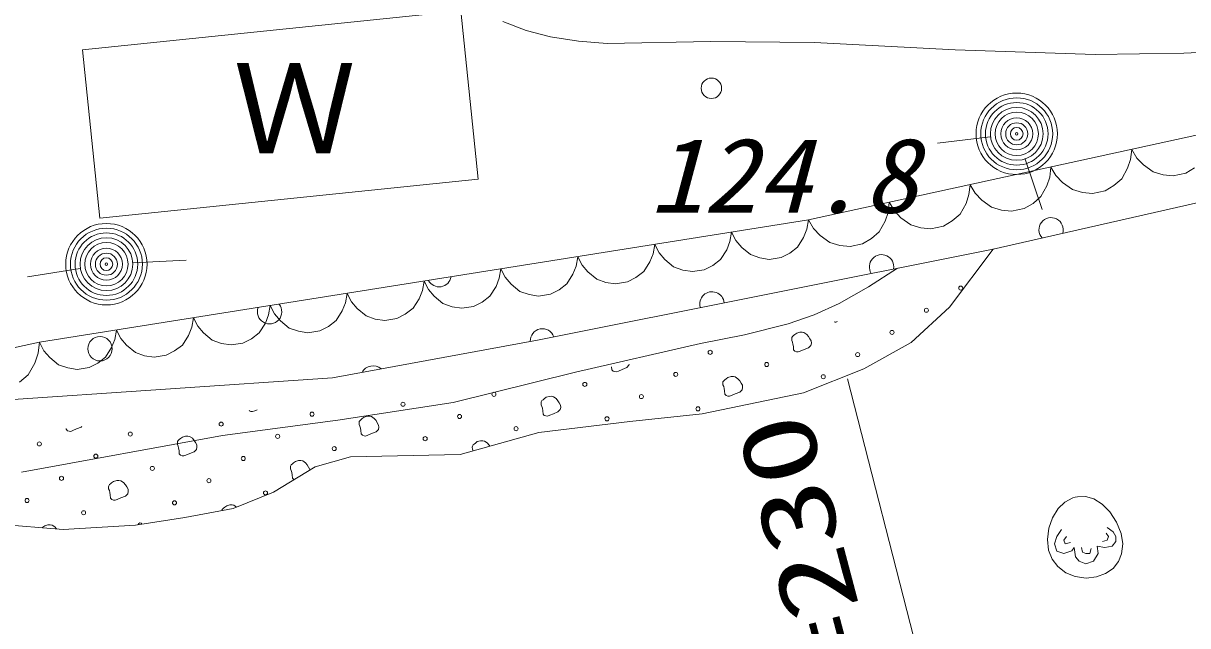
# Model space of a CAD drawing. Units: millimetres, scale not verified. Extents: x 40000 to 680000, y 20000 to 380000.
# Drawn here: x 215187 to 243653, y 280470 to 295194 of the extents above; entities that cross this region are included whole.
import ezdxf
from ezdxf.enums import TextEntityAlignment as Align

# ---------------------------------------------------------------- set-up
doc = ezdxf.new("R2010")
doc.units = ezdxf.units.MM
doc.header["$LTSCALE"] = 1000
doc.layers.add('S-BGD', color=1, linetype='Continuous', lineweight=13)
doc.layers.add('S-BGD-HTXT', color=6, linetype='Continuous', lineweight=13)
doc.styles.add('ＭＳ ゴシック', font='')
doc.styles.get('ＭＳ ゴシック').set_extended_font_data('MS Gothic')

msp = doc.modelspace()

# ---------------------------------------------------------------- linework, layer by layer
at = {"layer": 'S-BGD'}
for p, q in [((234382, 290386), (281797, 300743)), ((225885, 295499), (216634, 294547)), ((226309, 291382), (225885, 295499)), ((226913, 295234), (227479, 295021)), ((227479, 295021), (228072, 294864)), ((228072, 294864), (228762, 294753)), ((228762, 294753), (229459, 294702)), ((229459, 294702), (231992, 294745)), ((231992, 294745), (234530, 294726)), ((234530, 294726), (237964, 294548)), ((216634, 294547), (217058, 290430)), ((237964, 294548), (241391, 294430)), ((241391, 294430), (243555, 294465)), ((243555, 294465), (245734, 294561)), ((254074, 293114), (238898, 289675)), ((238827, 292417), (237536, 292266)), ((242255, 291868), (242285, 292112)), ((242285, 292112), (242408, 291901)), ((239679, 291875), (240091, 290642)), ((242184, 291650), (242255, 291868)), ((242408, 291901), (242569, 291735)), ((240280, 291436), (240309, 291681)), ((240309, 291681), (240433, 291470)), ((242039, 291391), (242184, 291650)), ((242569, 291735), (242809, 291559)), ((242809, 291559), (243052, 291488)), ((243301, 291465), (243607, 291532)), ((243607, 291532), (243823, 291657)), ((217058, 290430), (226309, 291382)), ((238304, 291005), (238334, 291249)), ((238334, 291249), (238457, 291038)), ((240063, 290959), (240208, 291219)), ((240208, 291219), (240280, 291436)), ((240433, 291470), (240593, 291303)), ((240593, 291303), (240834, 291128)), ((241631, 291100), (241847, 291225)), ((241847, 291225), (242039, 291391)), ((243052, 291488), (243301, 291465)), ((238233, 290787), (238304, 291005)), ((238457, 291038), (238618, 290871)), ((239872, 290793), (240063, 290959)), ((240834, 291128), (241077, 291057)), ((241077, 291057), (241325, 291033)), ((241325, 291033), (241631, 291100)), ((236329, 290573), (236358, 290818)), ((236358, 290818), (236482, 290607)), ((238087, 290528), (238233, 290787)), ((238618, 290871), (238858, 290696)), ((238858, 290696), (239101, 290625)), ((239349, 290602), (239656, 290669)), ((239656, 290669), (239872, 290793)), ((215585, 287397), (234382, 290386)), ((234341, 290158), (234382, 290386)), ((234382, 290386), (234506, 290175)), ((236257, 290356), (236329, 290573)), ((236482, 290607), (236642, 290440)), ((236642, 290440), (236882, 290265)), ((237680, 290237), (237896, 290362)), ((237896, 290362), (238087, 290528)), ((239101, 290625), (239349, 290602)), ((232462, 289859), (232503, 290087)), ((232503, 290087), (232607, 289882)), ((234263, 289958), (234341, 290158)), ((234506, 290175), (234667, 290008)), ((235920, 289930), (236112, 290096)), ((236112, 290096), (236257, 290356)), ((236882, 290265), (237126, 290194)), ((237126, 290194), (237374, 290170)), ((237374, 290170), (237680, 290237)), ((230582, 289560), (230623, 289788)), ((230623, 289788), (230728, 289583)), ((232383, 289659), (232462, 289859)), ((232607, 289882), (232749, 289717)), ((234112, 289722), (234263, 289958)), ((234667, 290008), (234907, 289833)), ((234907, 289833), (235150, 289762)), ((235398, 289739), (235704, 289806)), ((235704, 289806), (235920, 289930)), ((238898, 289675), (227760, 287451)), ((230503, 289360), (230582, 289560)), ((230728, 289583), (230870, 289418)), ((232232, 289423), (232383, 289659)), ((232749, 289717), (232966, 289539)), ((232966, 289539), (233190, 289459)), ((233714, 289470), (233923, 289576)), ((233923, 289576), (234112, 289722)), ((235150, 289762), (235398, 289739)), ((237827, 288254), (238898, 289675)), ((217868, 289339), (219167, 289405)), ((228623, 289061), (228702, 289261)), ((228702, 289261), (228743, 289489)), ((228743, 289489), (228848, 289284)), ((228848, 289284), (228990, 289119)), ((230353, 289124), (230503, 289360)), ((230870, 289418), (231086, 289240)), ((231086, 289240), (231311, 289160)), ((231834, 289171), (232044, 289277)), ((232044, 289277), (232232, 289423)), ((233190, 289459), (233422, 289424)), ((233422, 289424), (233714, 289470)), ((216577, 289204), (215293, 289000)), ((226744, 288762), (226823, 288962)), ((226823, 288962), (226864, 289190)), ((226864, 289190), (226968, 288985)), ((226968, 288985), (227110, 288820)), ((228473, 288825), (228623, 289061)), ((228990, 289119), (229206, 288941)), ((229206, 288941), (229431, 288862)), ((229954, 288872), (230164, 288978)), ((230164, 288978), (230353, 289124)), ((231311, 289160), (231543, 289125)), ((231543, 289125), (231834, 289171)), ((235849, 288752), (236558, 289208)), ((224864, 288463), (224943, 288663)), ((224943, 288663), (224984, 288891)), ((224984, 288891), (225089, 288687)), ((225089, 288687), (225231, 288521)), ((226593, 288526), (226744, 288762)), ((227110, 288820), (227326, 288642)), ((228075, 288574), (228284, 288679)), ((228284, 288679), (228473, 288825)), ((229431, 288862), (229663, 288826)), ((229663, 288826), (229954, 288872)), ((235131, 288347), (235849, 288752)), ((223063, 288364), (223104, 288593)), ((223104, 288593), (223209, 288388)), ((223209, 288388), (223351, 288222)), ((224714, 288227), (224864, 288463)), ((225231, 288521), (225447, 288344)), ((226195, 288275), (226405, 288380)), ((226405, 288380), (226593, 288526)), ((227326, 288642), (227551, 288563)), ((227551, 288563), (227783, 288527)), ((227783, 288527), (228075, 288574)), ((221184, 288066), (221224, 288294)), ((221224, 288294), (221329, 288089)), ((221329, 288089), (221471, 287923)), ((222834, 287928), (222984, 288164)), ((222984, 288164), (223063, 288364)), ((223351, 288222), (223567, 288045)), ((224315, 287976), (224525, 288081)), ((224525, 288081), (224714, 288227)), ((225447, 288344), (225671, 288264)), ((225671, 288264), (225904, 288228)), ((225904, 288228), (226195, 288275)), ((234518, 288070), (235131, 288347)), ((236889, 287395), (237827, 288254)), ((219304, 287767), (219345, 287995)), ((219345, 287995), (219450, 287790)), ((220954, 287629), (221105, 287865)), ((221105, 287865), (221184, 288066)), ((221471, 287923), (221687, 287746)), ((222645, 287782), (222834, 287928)), ((223567, 288045), (223792, 287965)), ((223792, 287965), (224024, 287929)), ((224024, 287929), (224315, 287976)), ((232817, 287578), (233882, 287849)), ((233882, 287849), (234518, 288070)), ((217424, 287468), (217465, 287696)), ((217465, 287696), (217570, 287491)), ((219075, 287330), (219225, 287566)), ((219225, 287566), (219304, 287767)), ((219450, 287790), (219592, 287624)), ((219592, 287624), (219808, 287447)), ((220766, 287483), (220954, 287629)), ((221687, 287746), (221912, 287666)), ((221912, 287666), (222144, 287630)), ((222144, 287630), (222436, 287677)), ((222436, 287677), (222645, 287782)), ((231739, 287366), (232817, 287578)), ((233971, 287483), (233973, 287511)), ((233973, 287511), (233992, 287540)), ((233992, 287540), (234019, 287562)), ((234019, 287562), (234047, 287586)), ((234047, 287586), (234094, 287620)), ((234094, 287620), (234169, 287642)), ((234169, 287642), (234226, 287644)), ((234226, 287644), (234272, 287634)), ((234272, 287634), (234338, 287589)), ((234338, 287589), (234383, 287537)), ((234383, 287537), (234414, 287485)), ((206843, 285553), (215585, 287397)), ((215551, 287127), (215585, 287397)), ((215585, 287397), (215690, 287192)), ((217195, 287031), (217345, 287267)), ((217345, 287267), (217424, 287468)), ((217570, 287491), (217712, 287326)), ((217712, 287326), (217928, 287148)), ((218886, 287185), (219075, 287330)), ((219808, 287447), (220032, 287367)), ((220032, 287367), (220265, 287332)), ((220265, 287332), (220556, 287378)), ((220556, 287378), (220766, 287483)), ((227760, 287451), (222747, 286529)), ((228690, 286669), (231739, 287366)), ((233973, 287438), (233971, 287483)), ((233991, 287397), (233973, 287438)), ((234003, 287352), (233991, 287397)), ((234012, 287294), (234003, 287352)), ((234018, 287212), (234012, 287294)), ((234385, 287262), (234274, 287221)), ((234439, 287319), (234385, 287262)), ((234414, 287485), (234446, 287429)), ((234452, 287375), (234439, 287319)), ((234446, 287429), (234452, 287375)), ((235737, 286751), (236889, 287395)), ((215470, 286887), (215551, 287127)), ((215690, 287192), (215832, 287027)), ((215832, 287027), (216048, 286849)), ((217006, 286886), (217195, 287031)), ((217928, 287148), (218153, 287068)), ((218153, 287068), (218385, 287033)), ((218385, 287033), (218676, 287079)), ((218676, 287079), (218886, 287185)), ((234051, 287178), (234018, 287212)), ((234090, 287165), (234051, 287178)), ((234129, 287160), (234090, 287165)), ((234182, 287181), (234129, 287160)), ((234274, 287221), (234182, 287181)), ((215308, 286602), (215470, 286887)), ((216048, 286849), (216273, 286769)), ((216273, 286769), (216505, 286734)), ((216505, 286734), (216796, 286780)), ((216796, 286780), (217006, 286886)), ((225692, 285922), (228690, 286669)), ((229573, 286727), (229567, 286794)), ((229605, 286693), (229573, 286727)), ((229644, 286679), (229605, 286693)), ((229683, 286675), (229644, 286679)), ((229736, 286695), (229683, 286675)), ((229828, 286735), (229736, 286695)), ((229939, 286777), (229828, 286735)), ((229994, 286834), (229939, 286777)), ((230000, 286862), (229994, 286834)), ((234264, 286160), (235737, 286751)), ((222747, 286529), (207184, 285466)), ((215095, 286420), (215308, 286602)), ((232290, 286400), (232292, 286428)), ((232292, 286355), (232290, 286400)), ((232292, 286428), (232311, 286457)), ((232311, 286457), (232338, 286479)), ((232338, 286479), (232366, 286502)), ((232366, 286502), (232413, 286537)), ((232413, 286537), (232488, 286559)), ((232488, 286559), (232545, 286561)), ((232545, 286561), (232591, 286551)), ((232591, 286551), (232657, 286506)), ((232657, 286506), (232702, 286454)), ((232702, 286454), (232733, 286401)), ((232733, 286401), (232765, 286346)), ((231786, 285649), (234264, 286160)), ((232310, 286314), (232292, 286355)), ((232322, 286269), (232310, 286314)), ((232331, 286211), (232322, 286269)), ((232337, 286129), (232331, 286211)), ((232370, 286095), (232337, 286129)), ((232409, 286081), (232370, 286095)), ((232501, 286097), (232448, 286077)), ((232592, 286138), (232501, 286097)), ((232704, 286179), (232592, 286138)), ((232758, 286236), (232704, 286179)), ((232770, 286292), (232758, 286236)), ((232765, 286346), (232770, 286292)), ((222879, 285491), (225692, 285922)), ((227844, 285914), (227846, 285942)), ((227846, 285869), (227844, 285914)), ((227846, 285942), (227865, 285971)), ((227864, 285828), (227846, 285869)), ((227876, 285784), (227864, 285828)), ((227865, 285971), (227892, 285994)), ((227892, 285994), (227920, 286017)), ((227920, 286017), (227967, 286052)), ((227967, 286052), (228042, 286074)), ((228042, 286074), (228099, 286076)), ((228099, 286076), (228145, 286065)), ((228145, 286065), (228211, 286021)), ((228211, 286021), (228256, 285969)), ((228256, 285969), (228287, 285916)), ((228287, 285916), (228320, 285860)), ((228325, 285807), (228312, 285751)), ((228320, 285860), (228325, 285807)), ((232448, 286077), (232409, 286081)), ((220714, 285722), (220705, 285730)), ((220753, 285708), (220714, 285722)), ((220792, 285704), (220753, 285708)), ((220845, 285724), (220792, 285704)), ((220901, 285749), (220845, 285724)), ((223446, 285508), (223474, 285532)), ((223474, 285532), (223521, 285566)), ((223521, 285566), (223596, 285588)), ((223596, 285588), (223653, 285590)), ((223653, 285590), (223700, 285580)), ((223700, 285580), (223765, 285535)), ((223765, 285535), (223810, 285483)), ((227885, 285725), (227876, 285784)), ((227892, 285643), (227885, 285725)), ((227924, 285609), (227892, 285643)), ((227963, 285596), (227924, 285609)), ((228002, 285591), (227963, 285596)), ((228055, 285612), (228002, 285591)), ((228147, 285652), (228055, 285612)), ((228258, 285693), (228147, 285652)), ((228312, 285751), (228258, 285693)), ((230017, 285459), (231786, 285649)), ((216236, 285270), (216234, 285290)), ((216268, 285236), (216236, 285270)), ((216307, 285223), (216268, 285236)), ((216399, 285239), (216346, 285218)), ((216491, 285279), (216399, 285239)), ((216602, 285320), (216491, 285279)), ((216620, 285339), (216602, 285320)), ((220053, 285118), (222879, 285491)), ((223398, 285429), (223401, 285457)), ((223400, 285384), (223398, 285429)), ((223418, 285343), (223400, 285384)), ((223401, 285457), (223420, 285486)), ((223430, 285298), (223418, 285343)), ((223420, 285486), (223446, 285508)), ((223439, 285240), (223430, 285298)), ((223446, 285158), (223439, 285240)), ((223810, 285483), (223841, 285430)), ((223867, 285265), (223812, 285208)), ((223841, 285430), (223874, 285375)), ((223879, 285321), (223867, 285265)), ((223874, 285375), (223879, 285321)), ((227792, 285189), (230017, 285459)), ((215144, 284220), (220053, 285118)), ((216346, 285218), (216307, 285223)), ((218953, 284944), (218955, 284971)), ((218955, 284971), (218974, 285000)), ((218974, 285000), (219000, 285023)), ((219000, 285023), (219029, 285046)), ((219029, 285046), (219076, 285081)), ((219076, 285081), (219151, 285103)), ((219151, 285103), (219207, 285105)), ((219207, 285105), (219254, 285095)), ((219254, 285095), (219320, 285050)), ((219320, 285050), (219365, 284998)), ((219365, 284998), (219395, 284945)), ((223478, 285124), (223446, 285158)), ((223517, 285110), (223478, 285124)), ((223556, 285106), (223517, 285110)), ((223609, 285126), (223556, 285106)), ((223701, 285167), (223609, 285126)), ((223812, 285208), (223701, 285167)), ((225863, 284652), (227792, 285189)), ((226239, 284934), (226286, 284968)), ((226286, 284968), (226361, 284990)), ((226361, 284990), (226418, 284992)), ((226418, 284992), (226464, 284982)), ((226464, 284982), (226530, 284937)), ((218954, 284898), (218953, 284944)), ((218972, 284857), (218954, 284898)), ((218984, 284813), (218972, 284857)), ((218994, 284754), (218984, 284813)), ((219000, 284672), (218994, 284754)), ((219032, 284639), (219000, 284672)), ((219255, 284681), (219163, 284641)), ((219366, 284722), (219255, 284681)), ((219421, 284780), (219366, 284722)), ((219395, 284945), (219428, 284889)), ((219433, 284836), (219421, 284780)), ((219428, 284889), (219433, 284836)), ((226163, 284831), (226165, 284859)), ((226165, 284786), (226163, 284831)), ((226165, 284859), (226184, 284888)), ((226183, 284745), (226165, 284786)), ((226184, 284888), (226211, 284910)), ((226211, 284910), (226239, 284934)), ((226530, 284937), (226575, 284885)), ((226575, 284885), (226593, 284855)), ((219072, 284625), (219032, 284639)), ((219110, 284620), (219072, 284625)), ((219163, 284641), (219110, 284620)), ((221719, 284373), (221738, 284402)), ((221738, 284402), (221765, 284425)), ((221765, 284425), (221793, 284448)), ((221793, 284448), (221840, 284483)), ((221840, 284483), (221915, 284505)), ((221915, 284505), (221972, 284507)), ((221972, 284507), (222018, 284497)), ((222018, 284497), (222084, 284452)), ((222084, 284452), (222129, 284400)), ((222129, 284400), (222160, 284347)), ((222325, 284354), (223182, 284596)), ((223182, 284596), (225863, 284652)), ((221307, 283736), (222325, 284354)), ((221717, 284346), (221719, 284373)), ((221719, 284301), (221717, 284346)), ((221737, 284260), (221719, 284301)), ((221749, 284215), (221737, 284260)), ((221758, 284157), (221749, 284215)), ((221765, 284075), (221758, 284157)), ((222160, 284347), (222193, 284291)), ((222193, 284291), (222194, 284275)), ((217271, 283860), (217274, 283888)), ((217273, 283815), (217271, 283860)), ((217291, 283774), (217273, 283815)), ((217274, 283888), (217293, 283917)), ((217293, 283917), (217319, 283939)), ((217319, 283939), (217347, 283963)), ((217347, 283963), (217394, 283997)), ((217394, 283997), (217470, 284019)), ((217470, 284019), (217526, 284021)), ((217526, 284021), (217573, 284011)), ((217573, 284011), (217638, 283966)), ((217638, 283966), (217683, 283914)), ((217683, 283914), (217714, 283862)), ((217714, 283862), (217747, 283806)), ((221797, 284041), (221765, 284075)), ((217303, 283729), (217291, 283774)), ((217312, 283671), (217303, 283729)), ((217319, 283589), (217312, 283671)), ((217351, 283555), (217319, 283589)), ((217391, 283542), (217351, 283555)), ((217429, 283537), (217391, 283542)), ((217482, 283558), (217429, 283537)), ((217574, 283598), (217482, 283558)), ((217685, 283639), (217574, 283598)), ((217740, 283696), (217685, 283639)), ((217752, 283752), (217740, 283696)), ((217747, 283806), (217752, 283752)), ((220315, 283333), (221307, 283736)), ((240652, 283492), (240846, 283594)), ((240846, 283594), (240903, 283610)), ((240903, 283610), (240961, 283621)), ((240961, 283621), (241154, 283625)), ((241154, 283625), (241356, 283568)), ((241356, 283568), (241564, 283442)), ((219136, 283118), (220315, 283333)), ((220038, 283290), (220057, 283319)), ((220057, 283319), (220084, 283342)), ((220084, 283342), (220112, 283365)), ((220112, 283365), (220159, 283399)), ((220159, 283399), (220234, 283422)), ((220234, 283422), (220291, 283423)), ((220291, 283423), (220337, 283413)), ((220337, 283413), (220402, 283369)), ((240344, 283110), (240485, 283332)), ((240485, 283332), (240652, 283492)), ((241564, 283442), (241753, 283253)), ((241753, 283253), (241916, 283004)), ((214217, 282980), (216161, 282821)), ((217930, 282929), (219136, 283118)), ((240255, 282855), (240344, 283110)), ((241916, 283004), (242027, 282721)), ((215646, 282863), (215666, 282879)), ((215666, 282879), (215713, 282914)), ((215713, 282914), (215788, 282936)), ((215788, 282936), (215845, 282938)), ((215845, 282938), (215891, 282928)), ((215891, 282928), (215957, 282883)), ((215957, 282883), (216000, 282834)), ((216161, 282821), (217930, 282929)), ((240224, 282577), (240255, 282855)), ((240566, 282820), (240450, 282648)), ((241717, 282649), (241657, 282735)), ((241833, 282765), (241687, 282870)), ((241893, 282649), (241833, 282765)), ((242027, 282721), (242063, 282474)), ((240253, 282320), (240224, 282577)), ((240450, 282648), (240394, 282472)), ((240394, 282472), (240450, 282295)), ((240686, 282648), (240626, 282558)), ((240626, 282558), (240656, 282472)), ((240656, 282472), (240791, 282502)), ((241462, 282236), (241436, 282412)), ((241436, 282412), (241627, 282383)), ((241571, 282525), (241687, 282559)), ((241627, 282383), (241804, 282413)), ((241687, 282559), (241717, 282649)), ((241804, 282413), (241893, 282525)), ((241893, 282525), (241893, 282649)), ((242063, 282474), (242038, 282228)), ((240341, 282097), (240253, 282320)), ((240450, 282295), (240626, 282236)), ((240626, 282236), (240821, 282296)), ((240821, 282296), (240877, 282382)), ((240877, 282382), (240908, 282150)), ((240908, 282150), (240998, 282045)), ((241054, 282382), (241084, 282266)), ((241084, 282266), (241166, 282236)), ((241166, 282236), (241260, 282236)), ((241260, 282236), (241290, 282356)), ((241346, 282045), (241462, 282236)), ((242038, 282228), (241960, 282035)), ((240475, 281915), (240341, 282097)), ((240674, 281766), (240475, 281915)), ((240998, 282045), (241166, 281985)), ((241166, 281985), (241346, 282045)), ((241829, 281872), (241643, 281742)), ((241960, 282035), (241829, 281872)), ((240904, 281670), (240674, 281766)), ((241168, 281635), (240904, 281670)), ((241421, 281662), (241168, 281635)), ((241643, 281742), (241421, 281662))]:
    msp.add_line(p, q, dxfattribs=at)
for centre, radius in [((232008, 293605), 249), ((239473, 292492), 995), ((239473, 292492), 880), ((239473, 292492), 765), ((239473, 292492), 645), ((239473, 292492), 530), ((239473, 292492), 390), ((239473, 292492), 270), ((239473, 292492), 155), ((239473, 292492), 30), ((217219, 289306), 995), ((217219, 289306), 880), ((217219, 289306), 765), ((217219, 289306), 645), ((217219, 289306), 530), ((217219, 289306), 390), ((217219, 289306), 270), ((217219, 289306), 155), ((217219, 289306), 30), ((238105, 288721), 49.8), ((237265, 288179), 49.8), ((217063, 287239), 298), ((236424, 287638), 49.8), ((231978, 287152), 49.8), ((235584, 287096), 49.8), ((231138, 286611), 49.8), ((233361, 286853), 49.8), ((228915, 286368), 49.8), ((234743, 286554), 49.8), ((226692, 286125), 49.8), ((230297, 286069), 49.8), ((224469, 285883), 49.8), ((231679, 285770), 49.8), ((222246, 285640), 49.8), ((225852, 285584), 49.8), ((229457, 285527), 49.8), ((220024, 285397), 49.8), ((227234, 285285), 49.8), ((215578, 284912), 49.8), ((217801, 285154), 49.8), ((221406, 285098), 49.8), ((225011, 285042), 49.8), ((222788, 284799), 49.8), ((216960, 284613), 49.8), ((220565, 284556), 49.8), ((216120, 284071), 49.8), ((218342, 284314), 49.8), ((219725, 284015), 49.8), ((215279, 283529), 49.8), ((221107, 283716), 49.8), ((216661, 283230), 49.8), ((218884, 283473), 49.8)]:
    msp.add_circle(centre, radius, dxfattribs=at)
for centre, radius, start, end in [((240313, 290146), 298, 343.3845, 222.1454), ((236168, 289241), 298, 350.0081, 212.5799), ((225353, 289050), 298, 208.2513, 349.8203), ((232023, 288335), 298, 5.0961, 197.4918), ((221208, 288144), 298, 159.9788, 38.0928), ((235042, 287937), 49.8, 231.5378, 334.2185), ((227878, 287430), 298, 19.7527, 182.2964), ((223733, 286524), 298, 48.1326, 152.7203), ((218043, 282931), 49.8, 29.322, 169.9123)]:
    msp.add_arc(centre, radius, start, end, dxfattribs=at)
at = {"layer": 'S-BGD-HTXT'}
msp.add_line((240263, 267303), (235333, 286501), dxfattribs=at)

# ---------------------------------------------------------------- texts
at = {"layer": 'S-BGD', "style": 'ＭＳ ゴシック'}
msp.add_text('Ｗ', height=2199, dxfattribs=at).set_placement((220321, 291355), align=Align.BOTTOM_LEFT)
at = {"layer": 'S-BGD', "style": 'ＭＳ ゴシック', "oblique": 15, "width": 1.05}
msp.add_text('124.8', height=1833, dxfattribs=at).set_placement((230492, 290011), align=Align.BOTTOM_LEFT)
at = {"layer": 'S-BGD-HTXT', "style": 'ＭＳ ゴシック', "width": 1.35}
msp.add_text('R=230', height=1833, rotation=104.8, dxfattribs=at).set_placement((237024, 277811), align=Align.BOTTOM_LEFT)

doc.saveas('drawing.dxf')
